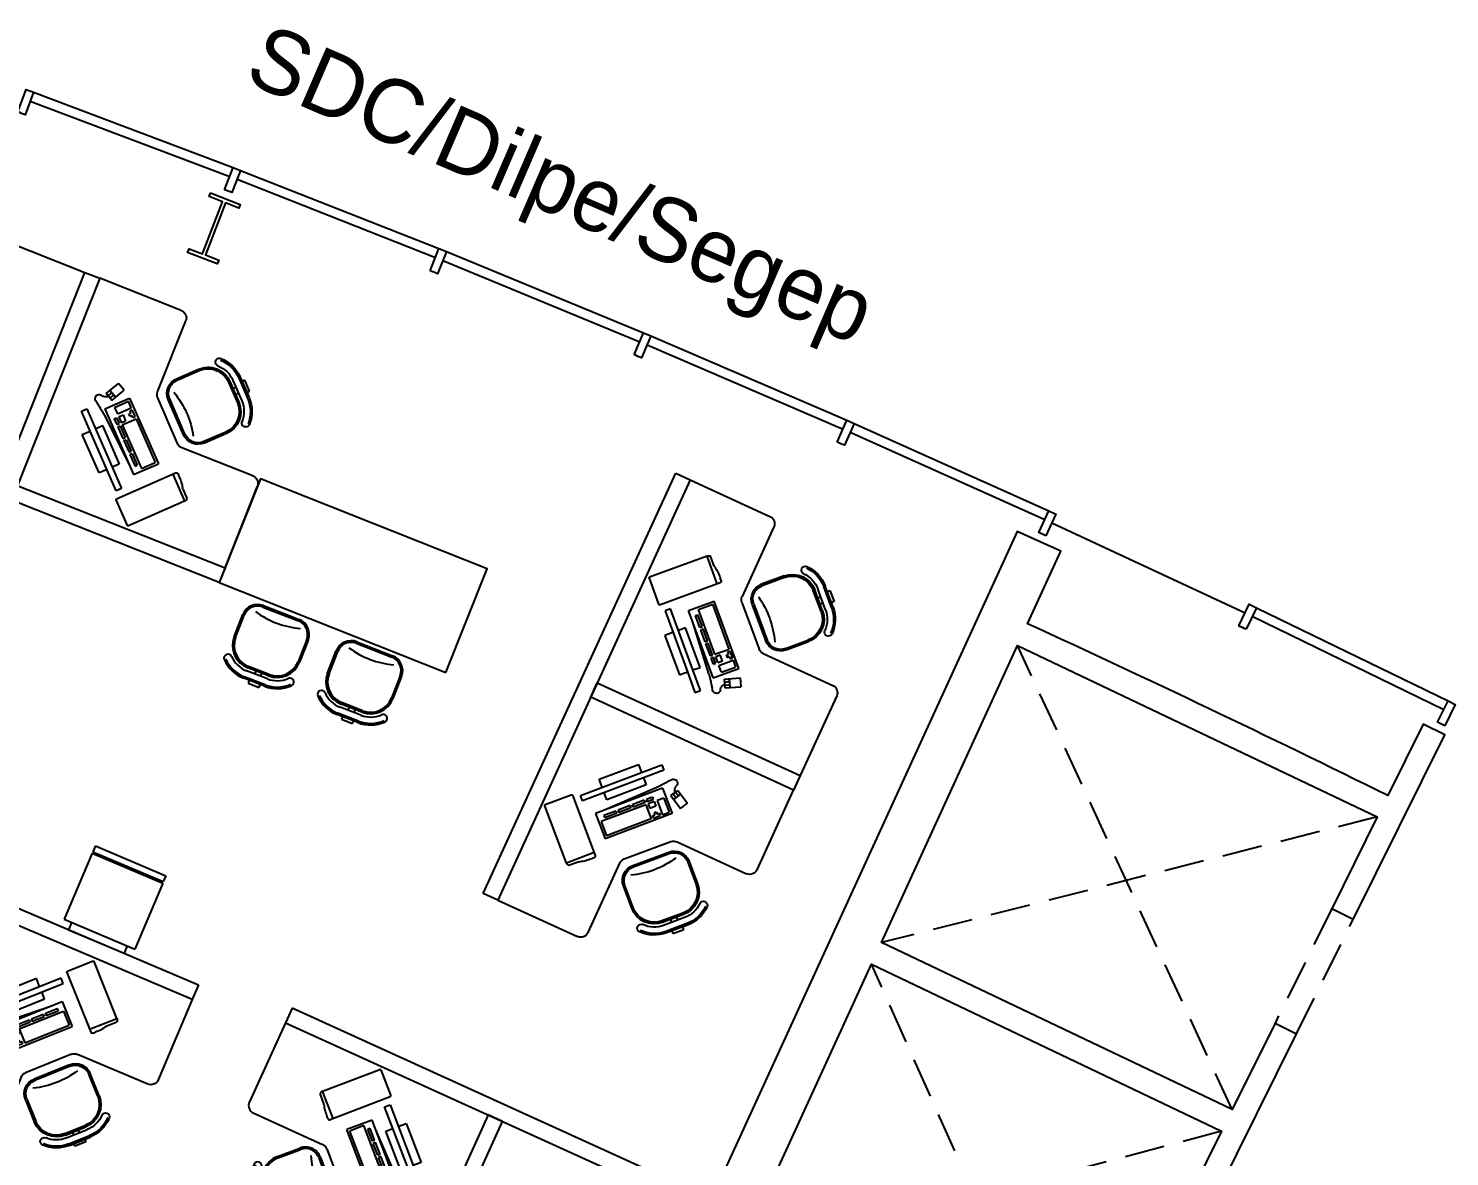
# Model space of a CAD drawing. Header units: millimetres. Extents: x 0 to 86.4, y -30.6 to 19.1.
# Drawn here: x 46.39 to 55.3, y 5.54 to 12.62 of the extents above; entities that cross this region are included whole.
import ezdxf

# ---------------------------------------------------------------- set-up
doc = ezdxf.new("R2010")
doc.units = ezdxf.units.MM
doc.linetypes.add('HIDDEN', pattern=[0.375, 0.25, -0.125])
for name, color, linetype in [('AR-ESQ', 2, 'Continuous'), ('AR-EST', 4, 'Continuous'), ('AR-MOB', 2, 'Continuous'), ('AR-PAR-ALV', 5, 'Continuous'), ('AR-PRJ', 1, 'HIDDEN'), ('AR-TXT', 2, 'Continuous')]:
    doc.layers.add(name, color=color, linetype=linetype)
doc.styles.add('1-125', font='stylu.ttf', dxfattribs={"height": 0.2})

# ---------------------------------------------------------------- blocks, each defined once
blk = doc.blocks.new('estacao de trabalho 290 x 150')
at = {"color": 1}
for p, q in [((-0.65, 0.9707), (-0.65, 1.45)), ((-0.6, 1.5), (-0.05, 1.5)), ((0.6, 1.5), (0.05, 1.5)), ((0.65, 0.9707), (0.65, 1.45)), ((-1.0907, 1.2397), (-1.1897, 1.1407)), ((-1.0412, 1.1902), (-1.1402, 1.0912)), ((-1.0812, 1.1643), (-1.0954, 1.1784)), ((-0.7371, 1.0841), (-0.8432, 1.1902)), ((0.7371, 1.0841), (0.8432, 1.1902)), ((1.0412, 1.1902), (1.1402, 1.0912)), ((1.0812, 1.1643), (1.0954, 1.1784)), ((1.0907, 1.2397), (1.1897, 1.1407)), ((-1.1095, 1.136), (-1.1237, 1.1501)), ((1.1095, 1.136), (1.1237, 1.1501)), ((-1.1402, 0.8932), (-1.0341, 0.7871)), ((-0.9068, 0.7871), (-0.7371, 0.9568)), ((-0.8854, 0.7146), (-0.6646, 0.9354)), ((0.8854, 0.7146), (0.6646, 0.9354)), ((0.9068, 0.7871), (0.7371, 0.9568)), ((1.1402, 0.8932), (1.0341, 0.7871)), ((-0.5757, 0.7742), (-0.5437, 0.8059)), ((-0.5757, 0.7742), (-0.5437, 0.8059)), ((-0.5757, 0.7742), (-0.5437, 0.8059)), ((-0.5757, 0.7742), (-0.5437, 0.8059)), ((-0.5331, 0.7952), (-0.5437, 0.8059)), ((-0.5331, 0.7952), (-0.5437, 0.8059)), ((-0.5331, 0.7952), (-0.5437, 0.8059)), ((-0.5331, 0.7952), (-0.5437, 0.8059)), ((-0.533, 0.8164), (-0.501, 0.8481)), ((-0.533, 0.8164), (-0.501, 0.8481)), ((-0.533, 0.8164), (-0.501, 0.8481)), ((-0.533, 0.8164), (-0.501, 0.8481)), ((-0.4662, 0.7489), (-0.533, 0.8164)), ((-0.4662, 0.7489), (-0.533, 0.8164)), ((-0.4662, 0.7489), (-0.533, 0.8164)), ((-0.4662, 0.7489), (-0.533, 0.8164)), ((-0.4342, 0.7805), (-0.501, 0.8481)), ((-0.4342, 0.7805), (-0.501, 0.8481)), ((-0.4342, 0.7805), (-0.501, 0.8481)), ((-0.4342, 0.7805), (-0.501, 0.8481)), ((0.4342, 0.7805), (0.501, 0.8481)), ((0.4342, 0.7805), (0.501, 0.8481)), ((0.4342, 0.7805), (0.501, 0.8481)), ((0.4342, 0.7805), (0.501, 0.8481)), ((0.4662, 0.7489), (0.533, 0.8164)), ((0.4662, 0.7489), (0.533, 0.8164)), ((0.4662, 0.7489), (0.533, 0.8164)), ((0.4662, 0.7489), (0.533, 0.8164)), ((0.533, 0.8164), (0.501, 0.8481)), ((0.533, 0.8164), (0.501, 0.8481)), ((0.533, 0.8164), (0.501, 0.8481)), ((0.533, 0.8164), (0.501, 0.8481)), ((0.5331, 0.7952), (0.5437, 0.8059)), ((0.5331, 0.7952), (0.5437, 0.8059)), ((0.5331, 0.7952), (0.5437, 0.8059)), ((0.5331, 0.7952), (0.5437, 0.8059)), ((0.5757, 0.7742), (0.5437, 0.8059)), ((0.5757, 0.7742), (0.5437, 0.8059)), ((0.5757, 0.7742), (0.5437, 0.8059)), ((0.5757, 0.7742), (0.5437, 0.8059)), ((-0.5863, 0.7637), (-0.7996, 0.5527)), ((-0.5863, 0.7637), (-0.7996, 0.5527)), ((-0.5863, 0.7637), (-0.7996, 0.5527)), ((-0.5863, 0.7637), (-0.7996, 0.5527)), ((-0.3919, 0.7138), (-0.6551, 0.4776)), ((-0.3919, 0.7138), (-0.6551, 0.4776)), ((-0.3919, 0.7138), (-0.6551, 0.4776)), ((-0.3919, 0.7138), (-0.6551, 0.4776)), ((-0.5195, 0.6961), (-0.5863, 0.7637)), ((-0.5195, 0.6961), (-0.5863, 0.7637)), ((-0.5195, 0.6961), (-0.5863, 0.7637)), ((-0.5195, 0.6961), (-0.5863, 0.7637)), ((-0.5651, 0.7635), (-0.5757, 0.7742)), ((-0.5651, 0.7635), (-0.5757, 0.7742)), ((-0.5651, 0.7635), (-0.5757, 0.7742)), ((-0.5651, 0.7635), (-0.5757, 0.7742)), ((-0.5651, 0.7635), (-0.5544, 0.7741)), ((-0.5651, 0.7635), (-0.5544, 0.7741)), ((-0.5651, 0.7635), (-0.5544, 0.7741)), ((-0.5651, 0.7635), (-0.5544, 0.7741)), ((-0.5439, 0.7634), (-0.5544, 0.7741)), ((-0.5439, 0.7634), (-0.5544, 0.7741)), ((-0.5439, 0.7634), (-0.5544, 0.7741)), ((-0.5439, 0.7634), (-0.5544, 0.7741)), ((-0.5439, 0.7634), (-0.5332, 0.774)), ((-0.5439, 0.7634), (-0.5332, 0.774)), ((-0.5439, 0.7634), (-0.5332, 0.774)), ((-0.5439, 0.7634), (-0.5332, 0.774)), ((-0.5438, 0.7846), (-0.5331, 0.7952)), ((-0.5438, 0.7846), (-0.5331, 0.7952)), ((-0.5438, 0.7846), (-0.5331, 0.7952)), ((-0.5438, 0.7846), (-0.5331, 0.7952)), ((-0.5332, 0.774), (-0.5438, 0.7846)), ((-0.5332, 0.774), (-0.5438, 0.7846)), ((-0.5332, 0.774), (-0.5438, 0.7846)), ((-0.5332, 0.774), (-0.5438, 0.7846)), ((-0.5015, 0.7561), (-0.5299, 0.728)), ((-0.5015, 0.7561), (-0.5299, 0.728)), ((-0.5015, 0.7561), (-0.5299, 0.728)), ((-0.5015, 0.7561), (-0.5299, 0.728)), ((-0.5088, 0.7067), (-0.5299, 0.728)), ((-0.5088, 0.7067), (-0.5299, 0.728)), ((-0.5088, 0.7067), (-0.5299, 0.728)), ((-0.5088, 0.7067), (-0.5299, 0.728)), ((-0.4804, 0.7348), (-0.5088, 0.7067)), ((-0.4804, 0.7348), (-0.5088, 0.7067)), ((-0.4804, 0.7348), (-0.5088, 0.7067)), ((-0.4804, 0.7348), (-0.5088, 0.7067)), ((-0.4804, 0.7348), (-0.5015, 0.7561)), ((-0.4804, 0.7348), (-0.5015, 0.7561)), ((-0.4804, 0.7348), (-0.5015, 0.7561)), ((-0.4804, 0.7348), (-0.5015, 0.7561)), ((-0.4699, 0.7241), (-0.4983, 0.696)), ((-0.4699, 0.7241), (-0.4983, 0.696)), ((-0.4699, 0.7241), (-0.4983, 0.696)), ((-0.4699, 0.7241), (-0.4983, 0.696)), ((-0.4593, 0.7135), (-0.4877, 0.6853)), ((-0.4593, 0.7135), (-0.4877, 0.6853)), ((-0.4593, 0.7135), (-0.4877, 0.6853)), ((-0.4593, 0.7135), (-0.4877, 0.6853)), ((-0.4593, 0.7135), (-0.4699, 0.7241)), ((-0.4593, 0.7135), (-0.4699, 0.7241)), ((-0.4593, 0.7135), (-0.4699, 0.7241)), ((-0.4593, 0.7135), (-0.4699, 0.7241)), ((-0.4342, 0.7805), (-0.4662, 0.7489)), ((-0.4342, 0.7805), (-0.4662, 0.7489)), ((-0.4342, 0.7805), (-0.4662, 0.7489)), ((-0.4342, 0.7805), (-0.4662, 0.7489)), ((0.3919, 0.7138), (0.6551, 0.4776)), ((0.3919, 0.7138), (0.6551, 0.4776)), ((0.3919, 0.7138), (0.6551, 0.4776)), ((0.3919, 0.7138), (0.6551, 0.4776)), ((0.4342, 0.7805), (0.4662, 0.7489)), ((0.4342, 0.7805), (0.4662, 0.7489)), ((0.4342, 0.7805), (0.4662, 0.7489)), ((0.4342, 0.7805), (0.4662, 0.7489)), ((0.4593, 0.7135), (0.4699, 0.7241)), ((0.4593, 0.7135), (0.4699, 0.7241)), ((0.4593, 0.7135), (0.4699, 0.7241)), ((0.4593, 0.7135), (0.4699, 0.7241)), ((0.4593, 0.7135), (0.4877, 0.6853)), ((0.4593, 0.7135), (0.4877, 0.6853)), ((0.4593, 0.7135), (0.4877, 0.6853)), ((0.4593, 0.7135), (0.4877, 0.6853)), ((0.4699, 0.7241), (0.4983, 0.696)), ((0.4699, 0.7241), (0.4983, 0.696)), ((0.4699, 0.7241), (0.4983, 0.696)), ((0.4699, 0.7241), (0.4983, 0.696)), ((0.4804, 0.7348), (0.5015, 0.7561)), ((0.4804, 0.7348), (0.5015, 0.7561)), ((0.4804, 0.7348), (0.5015, 0.7561)), ((0.4804, 0.7348), (0.5015, 0.7561)), ((0.4804, 0.7348), (0.5088, 0.7067)), ((0.4804, 0.7348), (0.5088, 0.7067)), ((0.4804, 0.7348), (0.5088, 0.7067)), ((0.4804, 0.7348), (0.5088, 0.7067)), ((0.5015, 0.7561), (0.5299, 0.728)), ((0.5015, 0.7561), (0.5299, 0.728)), ((0.5015, 0.7561), (0.5299, 0.728)), ((0.5015, 0.7561), (0.5299, 0.728)), ((0.5088, 0.7067), (0.5299, 0.728)), ((0.5088, 0.7067), (0.5299, 0.728)), ((0.5088, 0.7067), (0.5299, 0.728)), ((0.5088, 0.7067), (0.5299, 0.728)), ((0.5195, 0.6961), (0.5863, 0.7637)), ((0.5195, 0.6961), (0.5863, 0.7637)), ((0.5195, 0.6961), (0.5863, 0.7637)), ((0.5195, 0.6961), (0.5863, 0.7637)), ((0.5438, 0.7846), (0.5331, 0.7952)), ((0.5438, 0.7846), (0.5331, 0.7952)), ((0.5438, 0.7846), (0.5331, 0.7952)), ((0.5438, 0.7846), (0.5331, 0.7952)), ((0.5332, 0.774), (0.5438, 0.7846)), ((0.5332, 0.774), (0.5438, 0.7846)), ((0.5332, 0.774), (0.5438, 0.7846)), ((0.5332, 0.774), (0.5438, 0.7846)), ((0.5439, 0.7634), (0.5332, 0.774)), ((0.5439, 0.7634), (0.5332, 0.774)), ((0.5439, 0.7634), (0.5332, 0.774)), ((0.5439, 0.7634), (0.5332, 0.774)), ((0.5439, 0.7634), (0.5544, 0.7741)), ((0.5439, 0.7634), (0.5544, 0.7741)), ((0.5439, 0.7634), (0.5544, 0.7741)), ((0.5439, 0.7634), (0.5544, 0.7741)), ((0.5651, 0.7635), (0.5544, 0.7741)), ((0.5651, 0.7635), (0.5544, 0.7741)), ((0.5651, 0.7635), (0.5544, 0.7741)), ((0.5651, 0.7635), (0.5544, 0.7741)), ((0.5651, 0.7635), (0.5757, 0.7742)), ((0.5651, 0.7635), (0.5757, 0.7742)), ((0.5651, 0.7635), (0.5757, 0.7742)), ((0.5651, 0.7635), (0.5757, 0.7742)), ((0.5863, 0.7637), (0.7996, 0.5527)), ((0.5863, 0.7637), (0.7996, 0.5527)), ((0.5863, 0.7637), (0.7996, 0.5527)), ((0.5863, 0.7637), (0.7996, 0.5527)), ((-1.45, 0.1), (-1.45, 0.65)), ((-1.4, 0.7), (-0.9207, 0.7)), ((-0.5195, 0.6961), (-0.7328, 0.4851)), ((-0.5195, 0.6961), (-0.7328, 0.4851)), ((-0.5195, 0.6961), (-0.7328, 0.4851)), ((-0.5195, 0.6961), (-0.7328, 0.4851)), ((-0.4061, 0.6457), (-0.5935, 0.4602)), ((-0.509, 0.6855), (-0.5658, 0.6292)), ((-0.509, 0.6855), (-0.5658, 0.6292)), ((-0.509, 0.6855), (-0.5658, 0.6292)), ((-0.509, 0.6855), (-0.5658, 0.6292)), ((-0.5553, 0.6185), (-0.5658, 0.6292)), ((-0.5553, 0.6185), (-0.5658, 0.6292)), ((-0.5553, 0.6185), (-0.5658, 0.6292)), ((-0.5553, 0.6185), (-0.5658, 0.6292)), ((-0.4984, 0.6748), (-0.5553, 0.6185)), ((-0.4984, 0.6748), (-0.5553, 0.6185)), ((-0.4984, 0.6748), (-0.5553, 0.6185)), ((-0.4984, 0.6748), (-0.5553, 0.6185)), ((-0.4984, 0.6748), (-0.509, 0.6855)), ((-0.4984, 0.6748), (-0.509, 0.6855)), ((-0.4984, 0.6748), (-0.509, 0.6855)), ((-0.4984, 0.6748), (-0.509, 0.6855)), ((-0.4877, 0.6853), (-0.4983, 0.696)), ((-0.4877, 0.6853), (-0.4983, 0.696)), ((-0.4877, 0.6853), (-0.4983, 0.696)), ((-0.4877, 0.6853), (-0.4983, 0.696)), ((-0.3724, 0.6116), (-0.4061, 0.6457)), ((0.3724, 0.6116), (0.4061, 0.6457)), ((0.4061, 0.6457), (0.5935, 0.4602)), ((0.4877, 0.6853), (0.4983, 0.696)), ((0.4877, 0.6853), (0.4983, 0.696)), ((0.4877, 0.6853), (0.4983, 0.696)), ((0.4877, 0.6853), (0.4983, 0.696)), ((0.4984, 0.6748), (0.509, 0.6855)), ((0.4984, 0.6748), (0.509, 0.6855)), ((0.4984, 0.6748), (0.509, 0.6855)), ((0.4984, 0.6748), (0.509, 0.6855)), ((0.4984, 0.6748), (0.5553, 0.6185)), ((0.4984, 0.6748), (0.5553, 0.6185)), ((0.4984, 0.6748), (0.5553, 0.6185)), ((0.4984, 0.6748), (0.5553, 0.6185)), ((0.509, 0.6855), (0.5658, 0.6292)), ((0.509, 0.6855), (0.5658, 0.6292)), ((0.509, 0.6855), (0.5658, 0.6292)), ((0.509, 0.6855), (0.5658, 0.6292)), ((0.5195, 0.6961), (0.7328, 0.4851)), ((0.5195, 0.6961), (0.7328, 0.4851)), ((0.5195, 0.6961), (0.7328, 0.4851)), ((0.5195, 0.6961), (0.7328, 0.4851)), ((0.5553, 0.6185), (0.5658, 0.6292)), ((0.5553, 0.6185), (0.5658, 0.6292)), ((0.5553, 0.6185), (0.5658, 0.6292)), ((0.5553, 0.6185), (0.5658, 0.6292)), ((1.4, 0.7), (0.9207, 0.7)), ((1.45, 0.1), (1.45, 0.65)), ((-0.7328, 0.4851), (-0.7996, 0.5527)), ((-0.7328, 0.4851), (-0.7996, 0.5527)), ((-0.7328, 0.4851), (-0.7996, 0.5527)), ((-0.7328, 0.4851), (-0.7996, 0.5527)), ((-0.644, 0.5518), (-0.7009, 0.4956)), ((-0.644, 0.5518), (-0.7009, 0.4956)), ((-0.644, 0.5518), (-0.7009, 0.4956)), ((-0.644, 0.5518), (-0.7009, 0.4956)), ((-0.6335, 0.5412), (-0.6903, 0.4849)), ((-0.6335, 0.5412), (-0.6903, 0.4849)), ((-0.6335, 0.5412), (-0.6903, 0.4849)), ((-0.6335, 0.5412), (-0.6903, 0.4849)), ((-0.6335, 0.5412), (-0.644, 0.5518)), ((-0.6335, 0.5412), (-0.644, 0.5518)), ((-0.6335, 0.5412), (-0.644, 0.5518)), ((-0.6335, 0.5412), (-0.644, 0.5518)), ((-0.5765, 0.6186), (-0.6334, 0.5624)), ((-0.5765, 0.6186), (-0.6334, 0.5624)), ((-0.5765, 0.6186), (-0.6334, 0.5624)), ((-0.5765, 0.6186), (-0.6334, 0.5624)), ((-0.6228, 0.5517), (-0.6334, 0.5624)), ((-0.6228, 0.5517), (-0.6334, 0.5624)), ((-0.6228, 0.5517), (-0.6334, 0.5624)), ((-0.6228, 0.5517), (-0.6334, 0.5624)), ((-0.5659, 0.608), (-0.6228, 0.5517)), ((-0.5659, 0.608), (-0.6228, 0.5517)), ((-0.5659, 0.608), (-0.6228, 0.5517)), ((-0.5659, 0.608), (-0.6228, 0.5517)), ((-0.5659, 0.608), (-0.5765, 0.6186)), ((-0.5659, 0.608), (-0.5765, 0.6186)), ((-0.5659, 0.608), (-0.5765, 0.6186)), ((-0.5659, 0.608), (-0.5765, 0.6186)), ((-0.4963, 0.362), (-0.3089, 0.5474)), ((-0.3089, 0.5474), (-0.3469, 0.5858)), ((0.3089, 0.5474), (0.3469, 0.5858)), ((0.4963, 0.362), (0.3089, 0.5474)), ((0.5659, 0.608), (0.5765, 0.6186)), ((0.5659, 0.608), (0.5765, 0.6186)), ((0.5659, 0.608), (0.5765, 0.6186)), ((0.5659, 0.608), (0.5765, 0.6186)), ((0.5659, 0.608), (0.6228, 0.5517)), ((0.5659, 0.608), (0.6228, 0.5517)), ((0.5659, 0.608), (0.6228, 0.5517)), ((0.5659, 0.608), (0.6228, 0.5517)), ((0.5765, 0.6186), (0.6334, 0.5624)), ((0.5765, 0.6186), (0.6334, 0.5624)), ((0.5765, 0.6186), (0.6334, 0.5624)), ((0.5765, 0.6186), (0.6334, 0.5624)), ((0.6228, 0.5517), (0.6334, 0.5624)), ((0.6228, 0.5517), (0.6334, 0.5624)), ((0.6228, 0.5517), (0.6334, 0.5624)), ((0.6228, 0.5517), (0.6334, 0.5624)), ((0.6335, 0.5412), (0.644, 0.5518)), ((0.6335, 0.5412), (0.644, 0.5518)), ((0.6335, 0.5412), (0.644, 0.5518)), ((0.6335, 0.5412), (0.644, 0.5518)), ((0.6335, 0.5412), (0.6903, 0.4849)), ((0.6335, 0.5412), (0.6903, 0.4849)), ((0.6335, 0.5412), (0.6903, 0.4849)), ((0.6335, 0.5412), (0.6903, 0.4849)), ((0.644, 0.5518), (0.7009, 0.4956)), ((0.644, 0.5518), (0.7009, 0.4956)), ((0.644, 0.5518), (0.7009, 0.4956)), ((0.644, 0.5518), (0.7009, 0.4956)), ((0.7328, 0.4851), (0.7996, 0.5527)), ((0.7328, 0.4851), (0.7996, 0.5527)), ((0.7328, 0.4851), (0.7996, 0.5527)), ((0.7328, 0.4851), (0.7996, 0.5527)), ((-0.6903, 0.4849), (-0.7009, 0.4956)), ((-0.6903, 0.4849), (-0.7009, 0.4956)), ((-0.6903, 0.4849), (-0.7009, 0.4956)), ((-0.6903, 0.4849), (-0.7009, 0.4956)), ((-0.5935, 0.4602), (-0.5598, 0.4262)), ((0.5935, 0.4602), (0.5598, 0.4262)), ((0.6903, 0.4849), (0.7009, 0.4956)), ((0.6903, 0.4849), (0.7009, 0.4956)), ((0.6903, 0.4849), (0.7009, 0.4956)), ((0.6903, 0.4849), (0.7009, 0.4956)), ((-0.5342, 0.4004), (-0.4963, 0.362)), ((0.5342, 0.4004), (0.4963, 0.362))]:
    blk.add_line(p, q, dxfattribs=at)
at = {"color": 2}
for p, q in [((0.05, 1.5), (-0.05, 1.5)), ((-0.05, 1.5), (-0.05, 0.1)), ((0.05, 0.1), (0.05, 1.5)), ((-1.0978, 1.2468), (-1.1968, 1.1478)), ((-1.184, 1.1862), (-1.1313, 1.239)), ((-1.1711, 1.1734), (-1.184, 1.1862)), ((-1.0624, 1.2114), (-1.1614, 1.1124)), ((-1.0483, 1.1973), (-1.1473, 1.0983)), ((-1.1313, 1.239), (-1.1184, 1.2261)), ((-0.7301, 1.0912), (-0.8361, 1.1973)), ((0.7301, 1.0912), (0.8361, 1.1973)), ((1.0483, 1.1973), (1.1473, 1.0983)), ((1.0624, 1.2114), (1.1614, 1.1124)), ((1.0978, 1.2468), (1.1968, 1.1478)), ((1.1313, 1.239), (1.1184, 1.2261)), ((1.184, 1.1862), (1.1313, 1.239)), ((1.1711, 1.1734), (1.184, 1.1862)), ((-0.8998, 0.7801), (-0.7301, 0.9498)), ((-0.4502, 0.9025), (-0.402, 0.929)), ((-0.4502, 0.9025), (-0.402, 0.929)), ((-0.4502, 0.9025), (-0.402, 0.929)), ((-0.4502, 0.9025), (-0.402, 0.929)), ((-0.4021, 0.8149), (-0.4502, 0.9025)), ((-0.4021, 0.8149), (-0.4502, 0.9025)), ((-0.4021, 0.8149), (-0.4502, 0.9025)), ((-0.4021, 0.8149), (-0.4502, 0.9025)), ((-0.3538, 0.8413), (-0.402, 0.929)), ((-0.3538, 0.8413), (-0.402, 0.929)), ((-0.3538, 0.8413), (-0.402, 0.929)), ((-0.3538, 0.8413), (-0.402, 0.929)), ((0.3538, 0.8413), (0.402, 0.929)), ((0.3538, 0.8413), (0.402, 0.929)), ((0.3538, 0.8413), (0.402, 0.929)), ((0.3538, 0.8413), (0.402, 0.929)), ((0.4502, 0.9025), (0.402, 0.929)), ((0.4502, 0.9025), (0.402, 0.929)), ((0.4502, 0.9025), (0.402, 0.929)), ((0.4502, 0.9025), (0.402, 0.929)), ((0.4021, 0.8149), (0.4502, 0.9025)), ((0.4021, 0.8149), (0.4502, 0.9025)), ((0.4021, 0.8149), (0.4502, 0.9025)), ((0.4021, 0.8149), (0.4502, 0.9025)), ((0.8998, 0.7801), (0.7301, 0.9498)), ((-1.1473, 0.8861), (-1.0412, 0.7801)), ((-0.5009, 0.8693), (-0.8208, 0.5528)), ((-0.5009, 0.8693), (-0.8208, 0.5528)), ((-0.5009, 0.8693), (-0.8208, 0.5528)), ((-0.5009, 0.8693), (-0.8208, 0.5528)), ((-0.3813, 0.7484), (-0.5009, 0.8693)), ((-0.3813, 0.7484), (-0.5009, 0.8693)), ((-0.3813, 0.7484), (-0.5009, 0.8693)), ((-0.3813, 0.7484), (-0.5009, 0.8693)), ((-0.4165, 0.8412), (-0.3683, 0.8676)), ((-0.4165, 0.8412), (-0.3683, 0.8676)), ((-0.4165, 0.8412), (-0.3683, 0.8676)), ((-0.4165, 0.8412), (-0.3683, 0.8676)), ((-0.4021, 0.8149), (-0.3538, 0.8413)), ((-0.4021, 0.8149), (-0.3538, 0.8413)), ((-0.4021, 0.8149), (-0.3538, 0.8413)), ((-0.4021, 0.8149), (-0.3538, 0.8413)), ((-0.3863, 0.8235), (-0.4007, 0.8498)), ((-0.3863, 0.8235), (-0.4007, 0.8498)), ((-0.3863, 0.8235), (-0.4007, 0.8498)), ((-0.3863, 0.8235), (-0.4007, 0.8498)), ((-0.3696, 0.8327), (-0.3841, 0.859)), ((-0.3696, 0.8327), (-0.3841, 0.859)), ((-0.3696, 0.8327), (-0.3841, 0.859)), ((-0.3696, 0.8327), (-0.3841, 0.859)), ((0.4021, 0.8149), (0.3538, 0.8413)), ((0.4021, 0.8149), (0.3538, 0.8413)), ((0.4021, 0.8149), (0.3538, 0.8413)), ((0.4021, 0.8149), (0.3538, 0.8413)), ((0.4165, 0.8412), (0.3683, 0.8676)), ((0.4165, 0.8412), (0.3683, 0.8676)), ((0.4165, 0.8412), (0.3683, 0.8676)), ((0.4165, 0.8412), (0.3683, 0.8676)), ((0.3696, 0.8327), (0.3841, 0.859)), ((0.3696, 0.8327), (0.3841, 0.859)), ((0.3696, 0.8327), (0.3841, 0.859)), ((0.3696, 0.8327), (0.3841, 0.859)), ((0.3813, 0.7484), (0.5009, 0.8693)), ((0.3813, 0.7484), (0.5009, 0.8693)), ((0.3813, 0.7484), (0.5009, 0.8693)), ((0.3813, 0.7484), (0.5009, 0.8693)), ((0.3863, 0.8235), (0.4007, 0.8498)), ((0.3863, 0.8235), (0.4007, 0.8498)), ((0.3863, 0.8235), (0.4007, 0.8498)), ((0.3863, 0.8235), (0.4007, 0.8498)), ((0.5009, 0.8693), (0.8208, 0.5528)), ((0.5009, 0.8693), (0.8208, 0.5528)), ((0.5009, 0.8693), (0.8208, 0.5528)), ((0.5009, 0.8693), (0.8208, 0.5528)), ((1.1473, 0.8861), (1.0412, 0.7801)), ((-0.3813, 0.7484), (-0.7012, 0.4319)), ((-0.3813, 0.7484), (-0.7012, 0.4319)), ((-0.3813, 0.7484), (-0.7012, 0.4319)), ((-0.3813, 0.7484), (-0.7012, 0.4319)), ((0.3813, 0.7484), (0.7012, 0.4319)), ((0.3813, 0.7484), (0.7012, 0.4319)), ((0.3813, 0.7484), (0.7012, 0.4319)), ((0.3813, 0.7484), (0.7012, 0.4319)), ((-0.2752, 0.7078), (-0.3724, 0.6116)), ((-0.3469, 0.5858), (-0.2496, 0.6819)), ((-0.2496, 0.6819), (-0.2752, 0.7078)), ((0.2496, 0.6819), (0.2752, 0.7078)), ((0.3469, 0.5858), (0.2496, 0.6819)), ((0.2752, 0.7078), (0.3724, 0.6116)), ((-0.9564, 0.5397), (-0.9691, 0.5271)), ((-0.6574, 0.2517), (-0.9422, 0.5396)), ((-0.7012, 0.4319), (-0.8208, 0.5528)), ((-0.7012, 0.4319), (-0.8208, 0.5528)), ((-0.7012, 0.4319), (-0.8208, 0.5528)), ((-0.7012, 0.4319), (-0.8208, 0.5528)), ((-0.3724, 0.6116), (-0.6629, 0.3242)), ((-0.6373, 0.2984), (-0.3469, 0.5858)), ((0.6373, 0.2984), (0.3469, 0.5858)), ((0.3724, 0.6116), (0.6629, 0.3242)), ((0.6574, 0.2517), (0.9422, 0.5396)), ((0.7012, 0.4319), (0.8208, 0.5528)), ((0.7012, 0.4319), (0.8208, 0.5528)), ((0.7012, 0.4319), (0.8208, 0.5528)), ((0.7012, 0.4319), (0.8208, 0.5528)), ((0.9564, 0.5397), (0.9691, 0.5271)), ((-1.0206, 0.462), (-1.0673, 0.4157)), ((-0.9282, 0.5254), (-1.0597, 0.3953)), ((0.9282, 0.5254), (1.0597, 0.3953)), ((1.0206, 0.462), (1.0673, 0.4157)), ((-1.0597, 0.3953), (-0.7889, 0.1216)), ((1.0597, 0.3953), (0.7889, 0.1216)), ((-0.6629, 0.3242), (-0.6373, 0.2984)), ((0.6629, 0.3242), (0.6373, 0.2984)), ((-0.7818, 0.1215), (-0.6574, 0.2446)), ((0.7818, 0.1215), (0.6574, 0.2446)), ((1.45, 0.1), (-1.45, 0.1)), ((-1.45, 0.1), (-1.45, 0)), ((1.45, 0), (1.45, 0.1)), ((-1.45, 0), (1.45, 0))]:
    blk.add_line(p, q, dxfattribs=at)
blk.add_line((-0.05, 0.1), (0.05, 0.1))
at = {"color": 1}
for centre, radius, start, end in [((-0.6, 1.45), 0.05, 90, 180), ((0.6, 1.45), 0.05, 0, 90), ((-0.9422, 1.0912), 0.21, 90, 135), ((0.9422, 1.0912), 0.21, 45, 90), ((-0.9422, 1.0912), 0.14, 45, 135), ((0.9422, 1.0912), 0.14, 45, 135), ((-1.0412, 0.9922), 0.21, 135, 180), ((-1.0412, 0.9922), 0.14, 135, 225), ((-0.8008, 1.0205), 0.09, 315, 45), ((0.8008, 1.0205), 0.09, 135, 225), ((1.0412, 0.9922), 0.14, 315, 45), ((1.0412, 0.9922), 0.21, 360, 45), ((-0.4799, 0.52), 0.5534, 118.69112, 150.24909), ((0.4799, 0.52), 0.5534, 29.75091, 61.30888), ((-0.7, 0.9707), 0.05, 315, 0), ((0.7, 0.9707), 0.05, 180, 225), ((-0.3379, 0.8725), 0.0556, 229.50324, 243.8084), ((-0.3379, 0.8725), 0.0556, 229.50324, 243.8084), ((-0.3379, 0.8725), 0.0556, 229.50324, 243.8084), ((-0.3379, 0.8725), 0.0556, 229.50324, 243.8084), ((-0.3422, 0.8639), 0.046, 243.8084, 266.69108), ((-0.3422, 0.8639), 0.046, 243.8084, 266.69108), ((-0.3422, 0.8639), 0.046, 243.8084, 266.69108), ((-0.3422, 0.8639), 0.046, 243.8084, 266.69108), ((-0.343, 0.8487), 0.0308, 266.69108, 293.11562), ((-0.343, 0.8487), 0.0308, 266.69108, 293.11562), ((-0.343, 0.8487), 0.0308, 266.69108, 293.11562), ((-0.343, 0.8487), 0.0308, 266.69108, 293.11562), ((-0.3231, 0.8019), 0.0201, 80.28695, 113.11562), ((-0.3231, 0.8019), 0.0201, 80.28695, 113.11562), ((-0.3231, 0.8019), 0.0201, 80.28695, 113.11562), ((-0.3231, 0.8019), 0.0201, 80.28695, 113.11562), ((-0.3243, 0.7944), 0.0277, 47.56113, 80.28695), ((-0.3243, 0.7944), 0.0277, 47.56113, 80.28695), ((-0.3243, 0.7944), 0.0277, 47.56113, 80.28695), ((-0.3243, 0.7944), 0.0277, 47.56113, 80.28695), ((-0.3189, 0.8004), 0.0197, 8.502, 47.56113), ((-0.3189, 0.8004), 0.0197, 8.502, 47.56113), ((-0.3189, 0.8004), 0.0197, 8.502, 47.56113), ((-0.3189, 0.8004), 0.0197, 8.502, 47.56113), ((-0.3326, 0.7983), 0.0335, 341.2358, 8.502), ((-0.3326, 0.7983), 0.0335, 341.2358, 8.502), ((-0.3326, 0.7983), 0.0335, 341.2358, 8.502), ((-0.3326, 0.7983), 0.0335, 341.2358, 8.502), ((0.3326, 0.7983), 0.0335, 171.498, 198.7642), ((0.3326, 0.7983), 0.0335, 171.498, 198.7642), ((0.3326, 0.7983), 0.0335, 171.498, 198.7642), ((0.3326, 0.7983), 0.0335, 171.498, 198.7642), ((0.3189, 0.8004), 0.0197, 132.43887, 171.498), ((0.3189, 0.8004), 0.0197, 132.43887, 171.498), ((0.3189, 0.8004), 0.0197, 132.43887, 171.498), ((0.3189, 0.8004), 0.0197, 132.43887, 171.498), ((0.3243, 0.7944), 0.0277, 99.71305, 132.43887), ((0.3243, 0.7944), 0.0277, 99.71305, 132.43887), ((0.3243, 0.7944), 0.0277, 99.71305, 132.43887), ((0.3243, 0.7944), 0.0277, 99.71305, 132.43887), ((0.3231, 0.8019), 0.0201, 66.88438, 99.71305), ((0.3231, 0.8019), 0.0201, 66.88438, 99.71305), ((0.3231, 0.8019), 0.0201, 66.88438, 99.71305), ((0.3231, 0.8019), 0.0201, 66.88438, 99.71305), ((0.343, 0.8487), 0.0308, 246.88438, 273.30892), ((0.343, 0.8487), 0.0308, 246.88438, 273.30892), ((0.343, 0.8487), 0.0308, 246.88438, 273.30892), ((0.343, 0.8487), 0.0308, 246.88438, 273.30892), ((0.3422, 0.8639), 0.046, 273.30892, 296.1916), ((0.3422, 0.8639), 0.046, 273.30892, 296.1916), ((0.3422, 0.8639), 0.046, 273.30892, 296.1916), ((0.3422, 0.8639), 0.046, 273.30892, 296.1916), ((0.3379, 0.8725), 0.0556, 296.1916, 310.49676), ((0.3379, 0.8725), 0.0556, 296.1916, 310.49676), ((0.3379, 0.8725), 0.0556, 296.1916, 310.49676), ((0.3379, 0.8725), 0.0556, 296.1916, 310.49676), ((-0.9705, 0.8508), 0.09, 225, 315), ((-0.9207, 0.75), 0.05, 270, 315), ((11.8542, -15.3202), 20.1755, 127.27228, 127.37096), ((11.8542, -15.3202), 20.1755, 127.27228, 127.37096), ((11.8542, -15.3202), 20.1755, 127.27228, 127.37096), ((11.8542, -15.3202), 20.1755, 127.27228, 127.37096), ((7.9858, -10.2372), 13.788, 127.1529, 127.27228), ((7.9858, -10.2372), 13.788, 127.1529, 127.27228), ((7.9858, -10.2372), 13.788, 127.1529, 127.27228), ((7.9858, -10.2372), 13.788, 127.1529, 127.27228), ((7.1277, -9.1047), 12.3671, 127.02833, 127.1529), ((7.1277, -9.1047), 12.3671, 127.02833, 127.1529), ((7.1277, -9.1047), 12.3671, 127.02833, 127.1529), ((7.1277, -9.1047), 12.3671, 127.02833, 127.1529), ((-2.494, 3.6506), 3.6102, 307.02833, 307.25889), ((-2.494, 3.6506), 3.6102, 307.02833, 307.25889), ((-2.494, 3.6506), 3.6102, 307.02833, 307.25889), ((-2.494, 3.6506), 3.6102, 307.02833, 307.25889), ((-0.3215, 0.7945), 0.0218, 307.25889, 341.2358), ((-0.3215, 0.7945), 0.0218, 307.25889, 341.2358), ((-0.3215, 0.7945), 0.0218, 307.25889, 341.2358), ((-0.3215, 0.7945), 0.0218, 307.25889, 341.2358), ((0.3215, 0.7945), 0.0218, 198.7642, 232.74111), ((0.3215, 0.7945), 0.0218, 198.7642, 232.74111), ((0.3215, 0.7945), 0.0218, 198.7642, 232.74111), ((0.3215, 0.7945), 0.0218, 198.7642, 232.74111), ((2.494, 3.6506), 3.6102, 232.74111, 232.97167), ((2.494, 3.6506), 3.6102, 232.74111, 232.97167), ((2.494, 3.6506), 3.6102, 232.74111, 232.97167), ((2.494, 3.6506), 3.6102, 232.74111, 232.97167), ((-7.1277, -9.1047), 12.3671, 52.8471, 52.97167), ((-7.1277, -9.1047), 12.3671, 52.8471, 52.97167), ((-7.1277, -9.1047), 12.3671, 52.8471, 52.97167), ((-7.1277, -9.1047), 12.3671, 52.8471, 52.97167), ((-7.9858, -10.2372), 13.788, 52.72772, 52.8471), ((-7.9858, -10.2372), 13.788, 52.72772, 52.8471), ((-7.9858, -10.2372), 13.788, 52.72772, 52.8471), ((-7.9858, -10.2372), 13.788, 52.72772, 52.8471), ((-11.8542, -15.3202), 20.1755, 52.62904, 52.72772), ((-11.8542, -15.3202), 20.1755, 52.62904, 52.72772), ((-11.8542, -15.3202), 20.1755, 52.62904, 52.72772), ((-11.8542, -15.3202), 20.1755, 52.62904, 52.72772), ((0.9207, 0.75), 0.05, 225, 270), ((0.9705, 0.8508), 0.09, 225, 315), ((-1.4, 0.65), 0.05, 90, 180), ((1.4, 0.65), 0.05, 0, 90)]:
    blk.add_arc(centre, radius, start, end, dxfattribs=at)
at = {"color": 2}
for centre, radius, start, end in [((-0.9422, 1.0912), 0.22, 90, 135), ((-0.9422, 1.0912), 0.17, 90, 135), ((-0.9422, 1.2862), 0.025, 270, 90), ((0.9422, 1.2862), 0.025, 90, 270), ((0.9422, 1.0912), 0.22, 45, 90), ((0.9422, 1.0912), 0.17, 45, 90), ((-0.9422, 1.0912), 0.15, 45, 135), ((0.9422, 1.0912), 0.15, 45, 135), ((-1.0412, 0.9922), 0.22, 135, 180), ((-1.0412, 0.9922), 0.17, 135, 180), ((-1.0412, 0.9922), 0.15, 135, 225), ((-0.8008, 1.0205), 0.1, 315, 45), ((0.8008, 1.0205), 0.1, 135, 225), ((1.0412, 0.9922), 0.15, 315, 45), ((1.0412, 0.9922), 0.17, 360, 45), ((1.0412, 0.9922), 0.22, 360, 45), ((-1.2362, 0.9922), 0.025, 180, 0), ((1.2362, 0.9922), 0.025, 180, 360), ((-0.9705, 0.8508), 0.1, 225, 315), ((0.9705, 0.8508), 0.1, 225, 315), ((-0.9493, 0.5326), 0.01, 44.69567, 134.69567), ((0.9493, 0.5326), 0.01, 45.30433, 135.30433), ((-1.0312, 0.4726), 0.015, 314.69567, 338.89662), ((-0.8294, 0.3657), 0.2135, 130.85769, 151.59113), ((0.8294, 0.3657), 0.2135, 28.40887, 49.14231), ((1.0312, 0.4726), 0.015, 201.10338, 225.30433), ((-1.0458, 0.4121), 0.0219, 170.49468, 230.47129), ((1.0458, 0.4121), 0.0219, 309.52871, 9.50532), ((-0.6609, 0.2482), 0.005, 314.69567, 44.69567), ((0.6609, 0.2482), 0.005, 135.30433, 225.30433), ((-0.7853, 0.1251), 0.005, 224.69567, 314.69567), ((0.7853, 0.1251), 0.005, 225.30433, 315.30433)]:
    blk.add_arc(centre, radius, start, end, dxfattribs=at)
blk = doc.blocks.new('AR')
at = {"color": 2}
for p, q in [((-15.0035, -132.9064), (-14.8974, -132.8004)), ((-14.756, -132.8004), (-14.5863, -132.9701)), ((-14.5863, -133.1115), (-14.6923, -133.2176)), ((-14.954, -133.2671), (-15.053, -133.1681)), ((-15.0273, -133.1937), (-15.0402, -133.2065)), ((-14.9186, -133.2317), (-15.0176, -133.1327)), ((-14.9045, -133.2176), (-15.0035, -133.1186)), ((-15.0402, -133.2065), (-14.9875, -133.2593)), ((-14.9875, -133.2593), (-14.9746, -133.2464))]:
    blk.add_line(p, q, dxfattribs=at)
at = {"color": 1}
for p, q in [((-14.9964, -132.9135), (-14.8903, -132.8074)), ((-14.7631, -132.8074), (-14.5933, -132.9771)), ((-14.8974, -133.2105), (-14.9964, -133.1115)), ((-14.5933, -133.1044), (-14.6994, -133.2105)), ((-14.9469, -133.26), (-15.0459, -133.161)), ((-14.9657, -133.1563), (-14.9799, -133.1704)), ((-14.9375, -133.1846), (-14.9516, -133.1987))]:
    blk.add_line(p, q, dxfattribs=at)
at = {"color": 2}
for centre, radius, start, end in [((-14.8267, -132.8711), 0.1, 45, 135), ((-14.8974, -133.0125), 0.15, 135, 225), ((-15.0924, -133.0125), 0.025, 360, 180), ((-14.8974, -133.0125), 0.22, 180, 225), ((-14.8974, -133.0125), 0.17, 180, 225), ((-14.657, -133.0408), 0.1, 315, 45), ((-14.7984, -133.1115), 0.22, 225, 270), ((-14.7984, -133.1115), 0.17, 225, 270), ((-14.7984, -133.1115), 0.15, 225, 315), ((-14.7984, -133.3065), 0.025, 270, 90)]:
    blk.add_arc(centre, radius, start, end, dxfattribs=at)
at = {"color": 1}
for centre, radius, start, end in [((-14.8267, -132.8711), 0.09, 45, 135), ((-14.3361, -132.5403), 0.5534, 209.75091, 241.30888), ((-14.8974, -133.0125), 0.14, 135, 225), ((-14.8974, -133.0125), 0.21, 180, 225), ((-14.657, -133.0408), 0.09, 315, 45), ((-14.7984, -133.1115), 0.21, 225, 270), ((-14.7984, -133.1115), 0.14, 225, 315)]:
    blk.add_arc(centre, radius, start, end, dxfattribs=at)
blk = doc.blocks.new('geladeira')
at = {"color": 1}
for p, q in [((0, -0.19), (0, 0.19)), ((0.05, 0.19), (0, 0.19)), ((0.5, -0.24), (0.5, 0.24)), ((0.51, -0.24), (0.51, 0.24)), ((0.05, -0.19), (0, -0.19))]:
    blk.add_line(p, q, dxfattribs=at)
at = {"color": 2}
for p, q in [((0.05, -0.24), (0.05, 0.24)), ((0.5, 0.24), (0.05, 0.24)), ((0.55, 0.24), (0.51, 0.24)), ((0.55, -0.24), (0.55, 0.24)), ((0.5, -0.24), (0.05, -0.24)), ((0.55, -0.24), (0.51, -0.24))]:
    blk.add_line(p, q, dxfattribs=at)

msp = doc.modelspace()

# ---------------------------------------------------------------- linework, layer by layer
at = {"layer": 'AR-ESQ'}
for points in [[(46.3215, 12.0951), (46.3733, 12.2359), (46.4202, 12.2186), (46.3684, 12.0779, 0.000138)], [(47.6183, 11.6068), (47.6723, 11.7467), (47.7189, 11.7287), (47.6649, 11.5888, 0.000138)], [(48.9075, 11.0986), (48.9636, 11.2377), (49.0099, 11.219), (48.9538, 11.0799, 0.000138)], [(50.1887, 10.5707), (50.2469, 10.7089), (50.293, 10.6895), (50.2348, 10.5513, 0.000138)], [(51.4617, 10.0232), (51.522, 10.1606), (51.5678, 10.1404), (51.5074, 10.0031, 0.000138)], [(54.0268, 8.8485, 0.000138), (53.9817, 8.87), (54.0462, 9.0054), (54.0914, 8.9839)]]:
    msp.add_lwpolyline(points, format="xyb", close=True, dxfattribs=at)
at = {"layer": 'AR-ESQ', "color": 1}
for points in [[(46.4202, 12.2186), (47.6723, 11.7467)], [(47.7189, 11.7287), (48.9636, 11.2377)], [(49.0099, 11.219), (50.2469, 10.7089)], [(50.293, 10.6895), (51.522, 10.1606)], [(51.5678, 10.1404), (52.7886, 9.5927)], [(54.0914, 8.9839), (55.2948, 8.399)]]:
    msp.add_lwpolyline(points, dxfattribs=at)
at = {"layer": 'AR-ESQ'}
for points in [[(46.3991, 12.1625), (47.6511, 11.6906)], [(47.6969, 11.6729), (48.9416, 11.1819)], [(48.9871, 11.1635), (50.2241, 10.6535)], [(50.2693, 10.6344), (51.4983, 10.1054)], [(51.5432, 10.0857), (52.764, 9.5379)], [(52.8086, 9.5175), (54.0208, 8.9511)], [(54.0651, 8.93), (55.2685, 8.345)]]:
    msp.add_lwpolyline(points, dxfattribs=at)
for points in [[(52.7716, 9.4355), (52.7261, 9.4563), (52.7886, 9.5927), (52.834, 9.5718)], [(55.2729, 8.2424), (55.2281, 8.2646), (55.2948, 8.399), (55.3396, 8.3768)]]:
    msp.add_lwpolyline(points, close=True, dxfattribs=at)
at = {"layer": 'AR-EST'}
msp.add_lwpolyline([(47.5303, 11.5871), (47.7169, 11.5152), (47.7079, 11.4918), (47.624, 11.5242), (47.498, 11.1977), (47.582, 11.1653), (47.573, 11.142), (47.3864, 11.2139), (47.3954, 11.2372), (47.4793, 11.2049), (47.6053, 11.5314), (47.5213, 11.5638), (47.5303, 11.5871)], dxfattribs=at)
at = {"layer": 'AR-MOB', "extrusion": (4.52523e-09, 5.56297e-09, 1), "elevation": 0}
msp.add_lwpolyline([(49.0066, 8.5764), (49.2653, 9.2268), (47.8436, 9.7922), (47.585, 9.1418)], close=True, dxfattribs=at)
at = {"layer": 'AR-PAR-ALV'}
msp.add_lwpolyline([(54.6985, 7.0269), (55.2731, 8.1864), (55.1387, 8.253), (54.9167, 7.805, 0.006973), (52.6562, 8.8833), (52.8644, 9.3379), (52.5916, 9.4628), (49.5571, 2.8366), (52.0441, 1.6709), (52.381, 2.3507)], format="xyb", dxfattribs=at)
for points in [[(54.2088, 6.3768), (53.9398, 5.8338), (51.7399, 6.8824), (52.5937, 8.7469), (54.8501, 7.6706), (54.5641, 7.0935)], [(53.2321, 4.406), (52.9628, 3.8626), (50.8239, 4.8822), (51.6774, 6.746), (53.8732, 5.6994), (53.5874, 5.1228)], [(53.7218, 5.0562), (54.3432, 6.3101)]]:
    msp.add_lwpolyline(points, dxfattribs=at)
at = {"layer": 'AR-PRJ', "color": 1, "linetype": 'HIDDEN'}
for points in [[(53.9398, 5.8338), (52.5937, 8.7469)], [(54.8501, 7.6706), (51.7399, 6.8824)], [(52.9628, 3.8626), (51.6774, 6.746)], [(53.8732, 5.6994), (50.8239, 4.8822)]]:
    msp.add_lwpolyline(points, dxfattribs=at)
msp.add_lwpolyline([(54.6985, 7.0269), (54.5641, 7.0935), (54.2088, 6.3768), (54.3432, 6.3101)], close=True, dxfattribs=at)

# ---------------------------------------------------------------- block references
at = {"layer": 'AR-MOB', "extrusion": (2.40274e-09, 6.06723e-09, 1), "xscale": -0.9999622870180225, "yscale": 0.999962287018022, "zscale": 0.9999622870180223, "rotation": 338.3954852011857}
msp.add_blockref('estacao de trabalho 290 x 150', (46.2369, 9.6756, 0), dxfattribs=at)
at = {"layer": 'AR-MOB', "extrusion": (5.93315e-09, -2.71701e-09, 1), "xscale": -0.9999622870180221, "yscale": 0.999962287018022, "zscale": 0.9999622870180223, "rotation": 245.3952065840025}
msp.add_blockref('estacao de trabalho 290 x 150', (49.8452, 8.5092, 0), dxfattribs=at)
at = {"layer": 'AR-MOB', "rotation": 23.7787244886165}
for p in [(7.8197, 136.4739, 0), (8.4058, 136.2462, 0)]:
    msp.add_blockref('AR', p, dxfattribs=at)
at = {"layer": 'AR-MOB', "extrusion": (2.50798e-09, 6.21217e-09, 1), "xscale": -0.9971827663858942, "yscale": 0.9971827663858942, "zscale": 0.9971827663858939, "rotation": 156.9798271136962}
msp.add_blockref('estacao de trabalho 290 x 150', (46.1243, 7.1819, 0), dxfattribs=at)
at = {"layer": 'AR-MOB', "extrusion": (-1.1437e-07, -2.13633e-07, -1), "zscale": -1, "rotation": 112.9871639676066}
msp.add_blockref('geladeira', (-46.814, 6.8889, 0), dxfattribs=at)
at = {"layer": 'AR-MOB', "extrusion": (2.63617e-09, 5.92908e-09, 1), "xscale": 0.9971827663858936, "yscale": 0.9971827663858936, "zscale": 0.9971827663858936, "rotation": 155.5585367752887}
msp.add_blockref('estacao de trabalho 290 x 150', (49.3583, 5.8712, 0), dxfattribs=at)

# ---------------------------------------------------------------- texts
at = {"layer": 'AR-TXT', "color": 2, "insert": (49.71, 11.5896), "char_height": 0.2, "width": 0.261744, "attachment_point": 5, "rotation": 336.65362, "style": '1-125'}
msp.add_mtext('{\\H2x;SDC/Dilpe/Segep}', dxfattribs=at)

doc.saveas('drawing.dxf')
